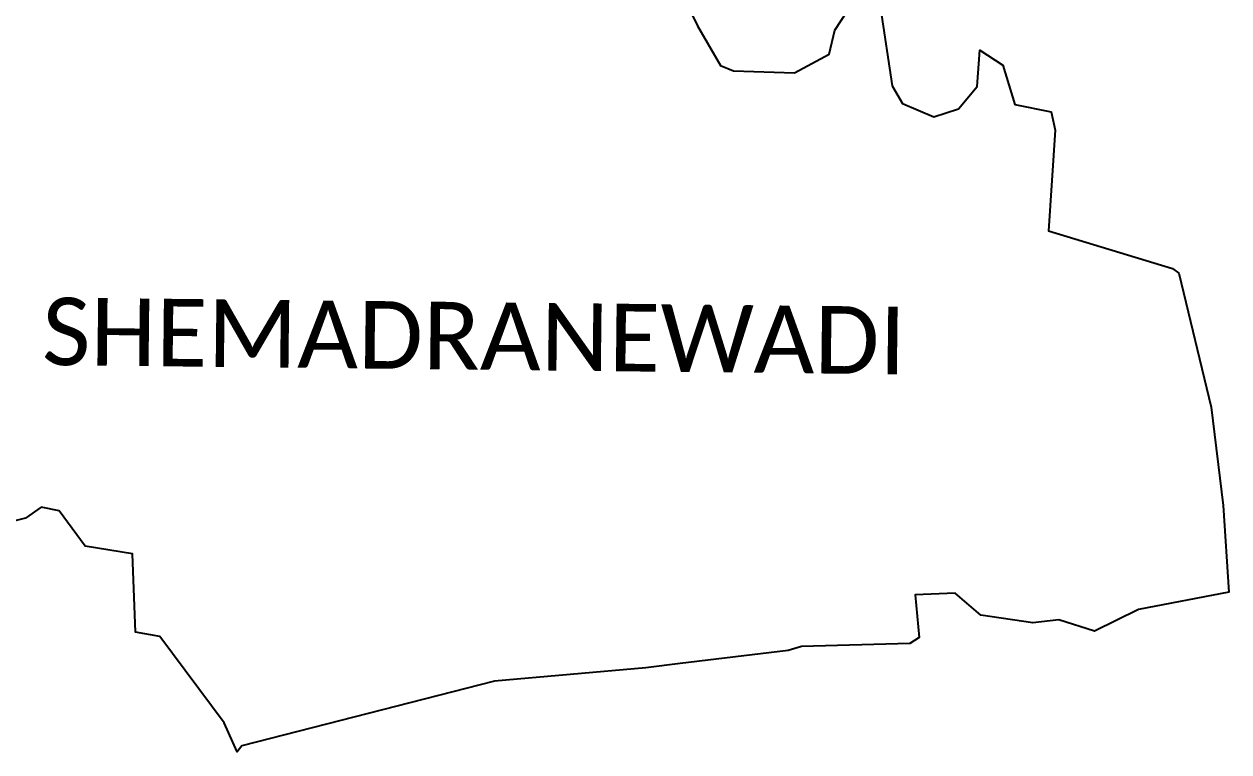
# Model space of a CAD drawing. Header units: metres. Extents: x 333202 to 339765, y 1779198 to 1790673.
# Drawn here: x 336889 to 339765, y 1780320 to 1782056 of the extents above; entities that cross this region are included whole.
import ezdxf

# ---------------------------------------------------------------- set-up
doc = ezdxf.new("R2010")
doc.units = ezdxf.units.M
doc.layers.add('VILLAGE NAME', color=250, linetype='Continuous')

msp = doc.modelspace()

# ---------------------------------------------------------------- linework, layer by layer
at = {"color": 6}
for points in [[(338399.7, 1782252.4), (338496.7, 1782051.7), (338551.8, 1781957.2), (338582.4, 1781944.3), (338727.9, 1781939.5), (338811.2, 1781984.3), (338824.6, 1782041.3), (338852.8, 1782085)], [(338933.8, 1782093.2), (338961.1, 1781908.9), (338986, 1781866.5), (339060.5, 1781834.8), (339119.8, 1781853.7), (339164, 1781906.8), (339170.9, 1781994), (339225.2, 1781957.7), (339254.2, 1781864.1), (339340.6, 1781846.9), (339350.5, 1781803), (339334.7, 1781563), (339630.3, 1781472.8), (339646.1, 1781461.8), (339722.9, 1781142), (339751.9, 1780907.5), (339765.3, 1780700.7), (339549.4, 1780659.7), (339444.3, 1780607.9), (339359.1, 1780634.7), (339297.4, 1780627.5), (339173.4, 1780645.5), (339112, 1780698), (339016.4, 1780694.7), (339026.1, 1780592.6), (339003.3, 1780578.5), (338745.1, 1780571.2), (338713, 1780561.3), (338455.6, 1780530.3), (338373.3, 1780520.5), (338011.9, 1780488.8), (337408.9, 1780334.1), (337397.6, 1780319.7), (337367, 1780388.8), (337213, 1780594.7), (337155, 1780605.3), (337147.9, 1780792.3), (337034.7, 1780810.8), (336972.8, 1780894.4), (336929.6, 1780903.3), (336892.1, 1780877.3), (336837.7, 1780863.5)]]:
    msp.add_lwpolyline(points, dxfattribs=at)

# ---------------------------------------------------------------- texts
at = {"layer": 'VILLAGE NAME', "insert": (336933.3, 1781403.8), "char_height": 161.109, "attachment_point": 1, "rotation": 359.3742}
msp.add_mtext_dynamic_manual_height_columns('{\\fCalibri|b0|i0|c0|p34;SHEMADRANEWADI}', width=1589.786, gutter_width=805.5, heights=[0], dxfattribs=at)

doc.saveas('drawing.dxf')
